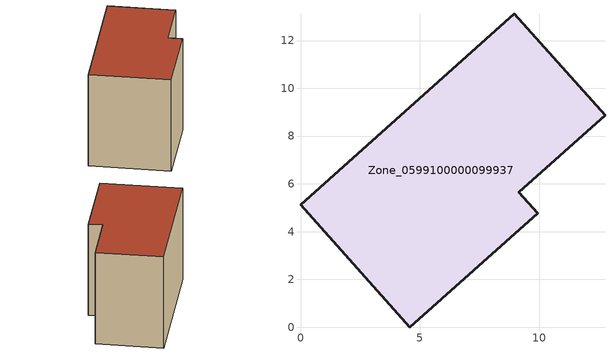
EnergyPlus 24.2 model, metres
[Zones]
Zone_0599100000099937
 floor ground (C_G): 0,5.13 8.95,13.12 12.74,8.88 9.13,5.66 9.93,4.77 4.58,0 z0
 wall outside (C_F): 9.93,4.77 9.13,5.66 12.74,8.88 8.95,13.12 0,5.13 4.58,0 9.93,4.77 z0:8.49
 roof outside (C_R): 0,5.13 4.58,0 9.93,4.77 9.13,5.66 12.74,8.88 8.95,13.12 z8.49
[BUILDING]
Pand.0599100000099937: North Axis=0; Terrain=City; Loads Convergence Tolerance Value=0.04; Temperature Convergence Tolerance Value=0.4; Solar Distribution=FullExterior; Maximum Number of Warmup Days=25; Minimum Number of Warmup Days=1
[Site:Location]
Rotterdam.The.Hague.AP_ZH_NLD Design_Conditions: Latitude=51.96; Longitude=4.45; Time Zone=1; Elevation=-4.5
[SITE:GROUNDTEMPERATURE:BUILDINGSURFACE]
18, 18, 18, 18, 18, 18, 18, 18, 18, 18, 18, 18
[MATERIAL] Thermal Absorptance=0.9; Solar Absorptance=0.7; Visible Absorptance=0.7
Name | Roughness | Thickness | Conductivity | Density | Specific Heat
G.TC.1975-1991 | MediumSmooth | 0.15 | 0.288461 | 540 | 1210
F.TC.1975-1991 | Rough | 0.3 | 0.230769 | 1920 | 840
R.TC.1975-1991 | MediumRough | 0.2 | 0.153846 | 1500 | 1000
[CONSTRUCTION]
C_G: G.TC.1975-1991
C_F: F.TC.1975-1991
C_R: R.TC.1975-1991
[ZONE]
Zone_0599100000099937: Type=1; Multiplier=1; Ceiling Height=Autocalculate; Volume=Autocalculate; Floor Area=autocalculate; Part of Total Floor Area=Yes
[ZONEINFILTRATION:DESIGNFLOWRATE]
Infil_Zone_0599100000099937: Zone or ZoneList or Space or SpaceList=Zone_0599100000099937; Schedule=AlwaysOn; Design Flow Rate Calculation Method=Flow/Area; Flow Rate per Floor Area=0.003; Constant Term Coefficient=1; Temperature Term Coefficient=0; Velocity Term Coefficient=0; Velocity Squared Term Coefficient=0
[HVACTEMPLATE:ZONE:IDEALLOADSAIRSYSTEM]
Zone_0599100000099937: Maximum Heating Supply Air Temperature=50; Minimum Cooling Supply Air Temperature=13; Maximum Heating Supply Air Humidity Ratio=0.0156; Minimum Cooling Supply Air Humidity Ratio=0.0077; Heating Limit=NoLimit; Cooling Limit=NoLimit; Dehumidification Control Type=ConstantSensibleHeatRatio; Cooling Sensible Heat Ratio=0.7; Dehumidification Setpoint=60; Humidification Control Type=None; Humidification Setpoint=30; Outdoor Air Method=None; Outdoor Air Flow Rate per Person=0.00944; Outdoor Air Flow Rate per Zone Floor Area=0; Outdoor Air Flow Rate per Zone=0; Demand Controlled Ventilation Type=None; Outdoor Air Economizer Type=NoEconomizer; Heat Recovery Type=None; Sensible Heat Recovery Effectiveness=0.7; Latent Heat Recovery Effectiveness=0.65
[ZONECONTROL:THERMOSTAT]
ThermostatControl_Zone_0599100000099937: Zone or ZoneList=Zone_0599100000099937; Control Type Schedule=DualSetpointControlType; Control 1=Thermostat_Zone_0599100000099937; Temperature Difference Between Cutout And Setpoint=0
[THERMOSTATSETPOINT:DUALSETPOINT]
Thermostat_Zone_0599100000099937: Heating Setpoint Temperature Schedule=HeatingSetpoint_Zone_0599100000099937; Cooling Setpoint Temperature Schedule=CoolingSetpoint_Zone_0599100000099937
[SCHEDULE:COMPACT]
HeatingSetpoint_Zone_0599100000099937: Through: 12/31, For: AllDays, Until: 24:00, 21
CoolingSetpoint_Zone_0599100000099937: Through: 12/31, For: AllDays, Until: 24:00, 24
DualSetpointControlType: Through: 12/31, For: AllDays, Until: 24:00, 4
AlwaysOn: Through: 12/31, For: AllDays, Until: 24:00, 1
